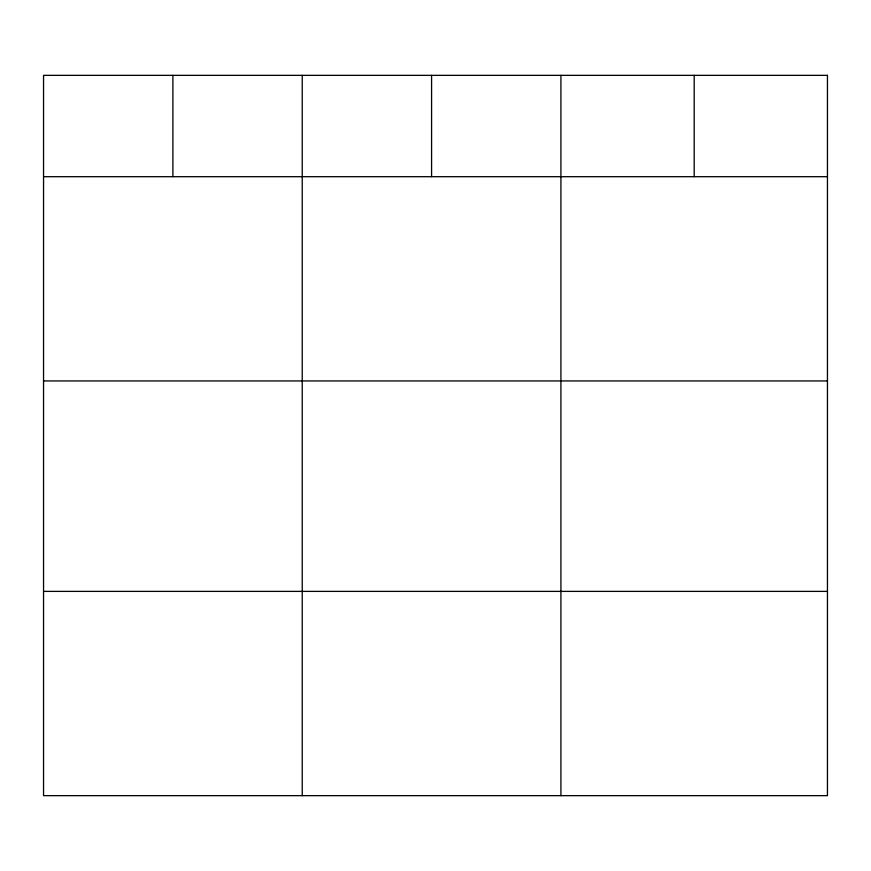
<?xml version="1.0" encoding="UTF-8"?>
<svg xmlns="http://www.w3.org/2000/svg" width="871" height="871" viewBox="0 0 871 871"><rect width="100%" height="100%" fill="white"/><g stroke="black" fill="none" stroke-linecap="round" stroke-linejoin="round"><path stroke-width="1.31" d="M43.55 176.693L827.45 176.693M43.55 380.943L827.45 380.943M43.55 591.387L827.45 591.387M694.187 75.352L694.187 176.693M560.924 75.352L560.924 795.648M431.581 75.352L431.581 176.693M302.237 75.352L302.237 795.648M172.894 75.352L172.894 176.693M827.45 75.352L43.55 75.352L43.55 795.648L827.45 795.648L827.45 75.352"/></g></svg>
